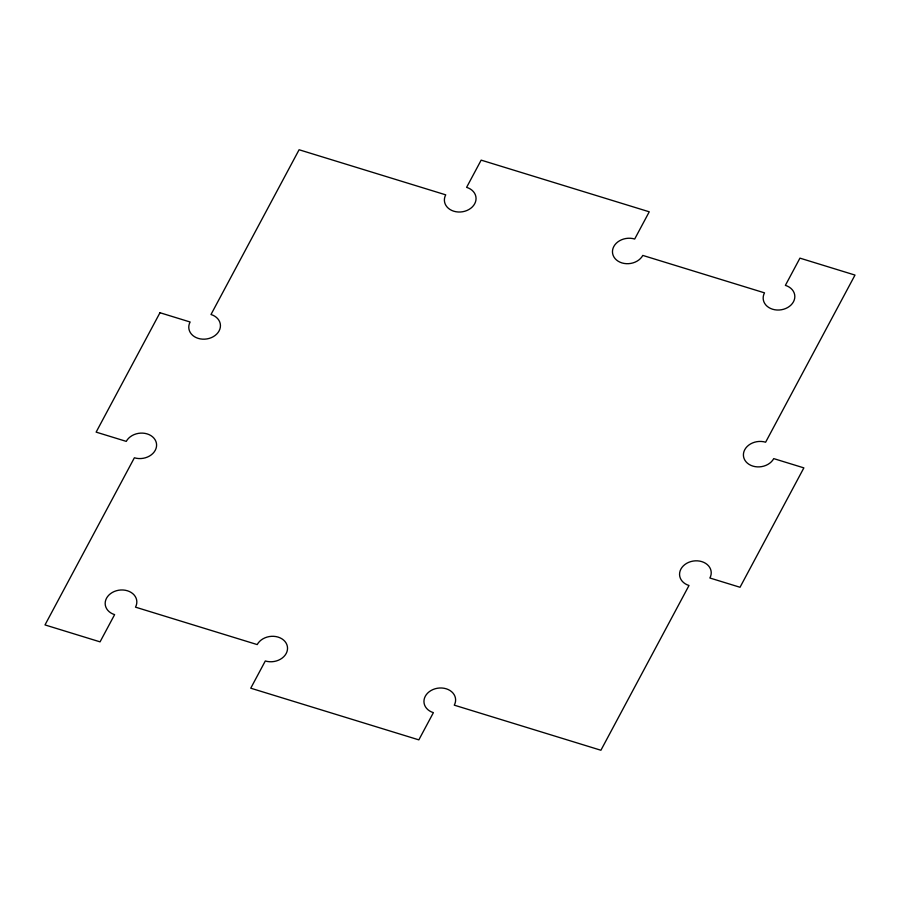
<?xml version="1.0" encoding="UTF-8"?>
<svg xmlns="http://www.w3.org/2000/svg" width="900" height="900" viewBox="0 0 900 900"><rect width="100%" height="100%" fill="white"/><g stroke="black" fill="none" stroke-linecap="round" stroke-linejoin="round"><path stroke-width="1.35" d="M159.975 312.728L96.131 432.124L126.27 441.382A15.885 12.679 -7.4 0 1 147.15 433.901A15.885 12.679 -7.4 0 1 155.25 450.293A15.885 12.679 -7.4 0 1 134.381 457.785L45 624.926L100.058 641.857L114.615 614.633A15.885 12.679 -7.4 0 1 106.515 598.241A15.885 12.679 -7.4 0 1 127.384 590.76A15.885 12.679 -7.4 0 1 135.495 607.151L257.209 644.58A15.885 12.679 -7.4 0 1 278.077 637.087A15.885 12.679 -7.4 0 1 286.189 653.49A15.885 12.679 -7.4 0 1 265.309 660.971L250.751 688.196L418.838 739.867L433.395 712.654A15.885 12.679 -7.4 0 1 425.295 696.251A15.885 12.679 -7.4 0 1 446.164 688.77A15.885 12.679 -7.4 0 1 454.275 705.161L600.908 750.251L689.006 585.495A15.885 12.679 -7.4 0 1 680.906 569.092A15.885 12.679 -7.4 0 1 701.775 561.611A15.885 12.679 -7.4 0 1 709.886 578.002L740.025 587.273L803.869 467.876L773.73 458.618A15.885 12.679 -7.4 0 1 752.85 466.099A15.885 12.679 -7.4 0 1 744.75 449.707A15.885 12.679 -7.4 0 1 765.619 442.215L855 275.074L799.942 258.142L785.385 285.368A15.885 12.679 -7.4 0 1 793.485 301.759A15.885 12.679 -7.4 0 1 772.616 309.24A15.885 12.679 -7.4 0 1 764.505 292.849L642.791 255.42A15.885 12.679 -7.4 0 1 621.923 262.912A15.885 12.679 -7.4 0 1 613.811 246.51A15.885 12.679 -7.4 0 1 634.691 239.029L649.249 211.804L481.162 160.132L466.605 187.346A15.885 12.679 -7.4 0 1 474.705 203.749A15.885 12.679 -7.4 0 1 453.836 211.23A15.885 12.679 -7.4 0 1 445.725 194.839L299.093 149.749L210.994 314.505A15.885 12.679 -7.4 0 1 219.094 330.907A15.885 12.679 -7.4 0 1 198.225 338.389A15.885 12.679 -7.4 0 1 190.114 321.998L159.975 312.728"/></g></svg>
